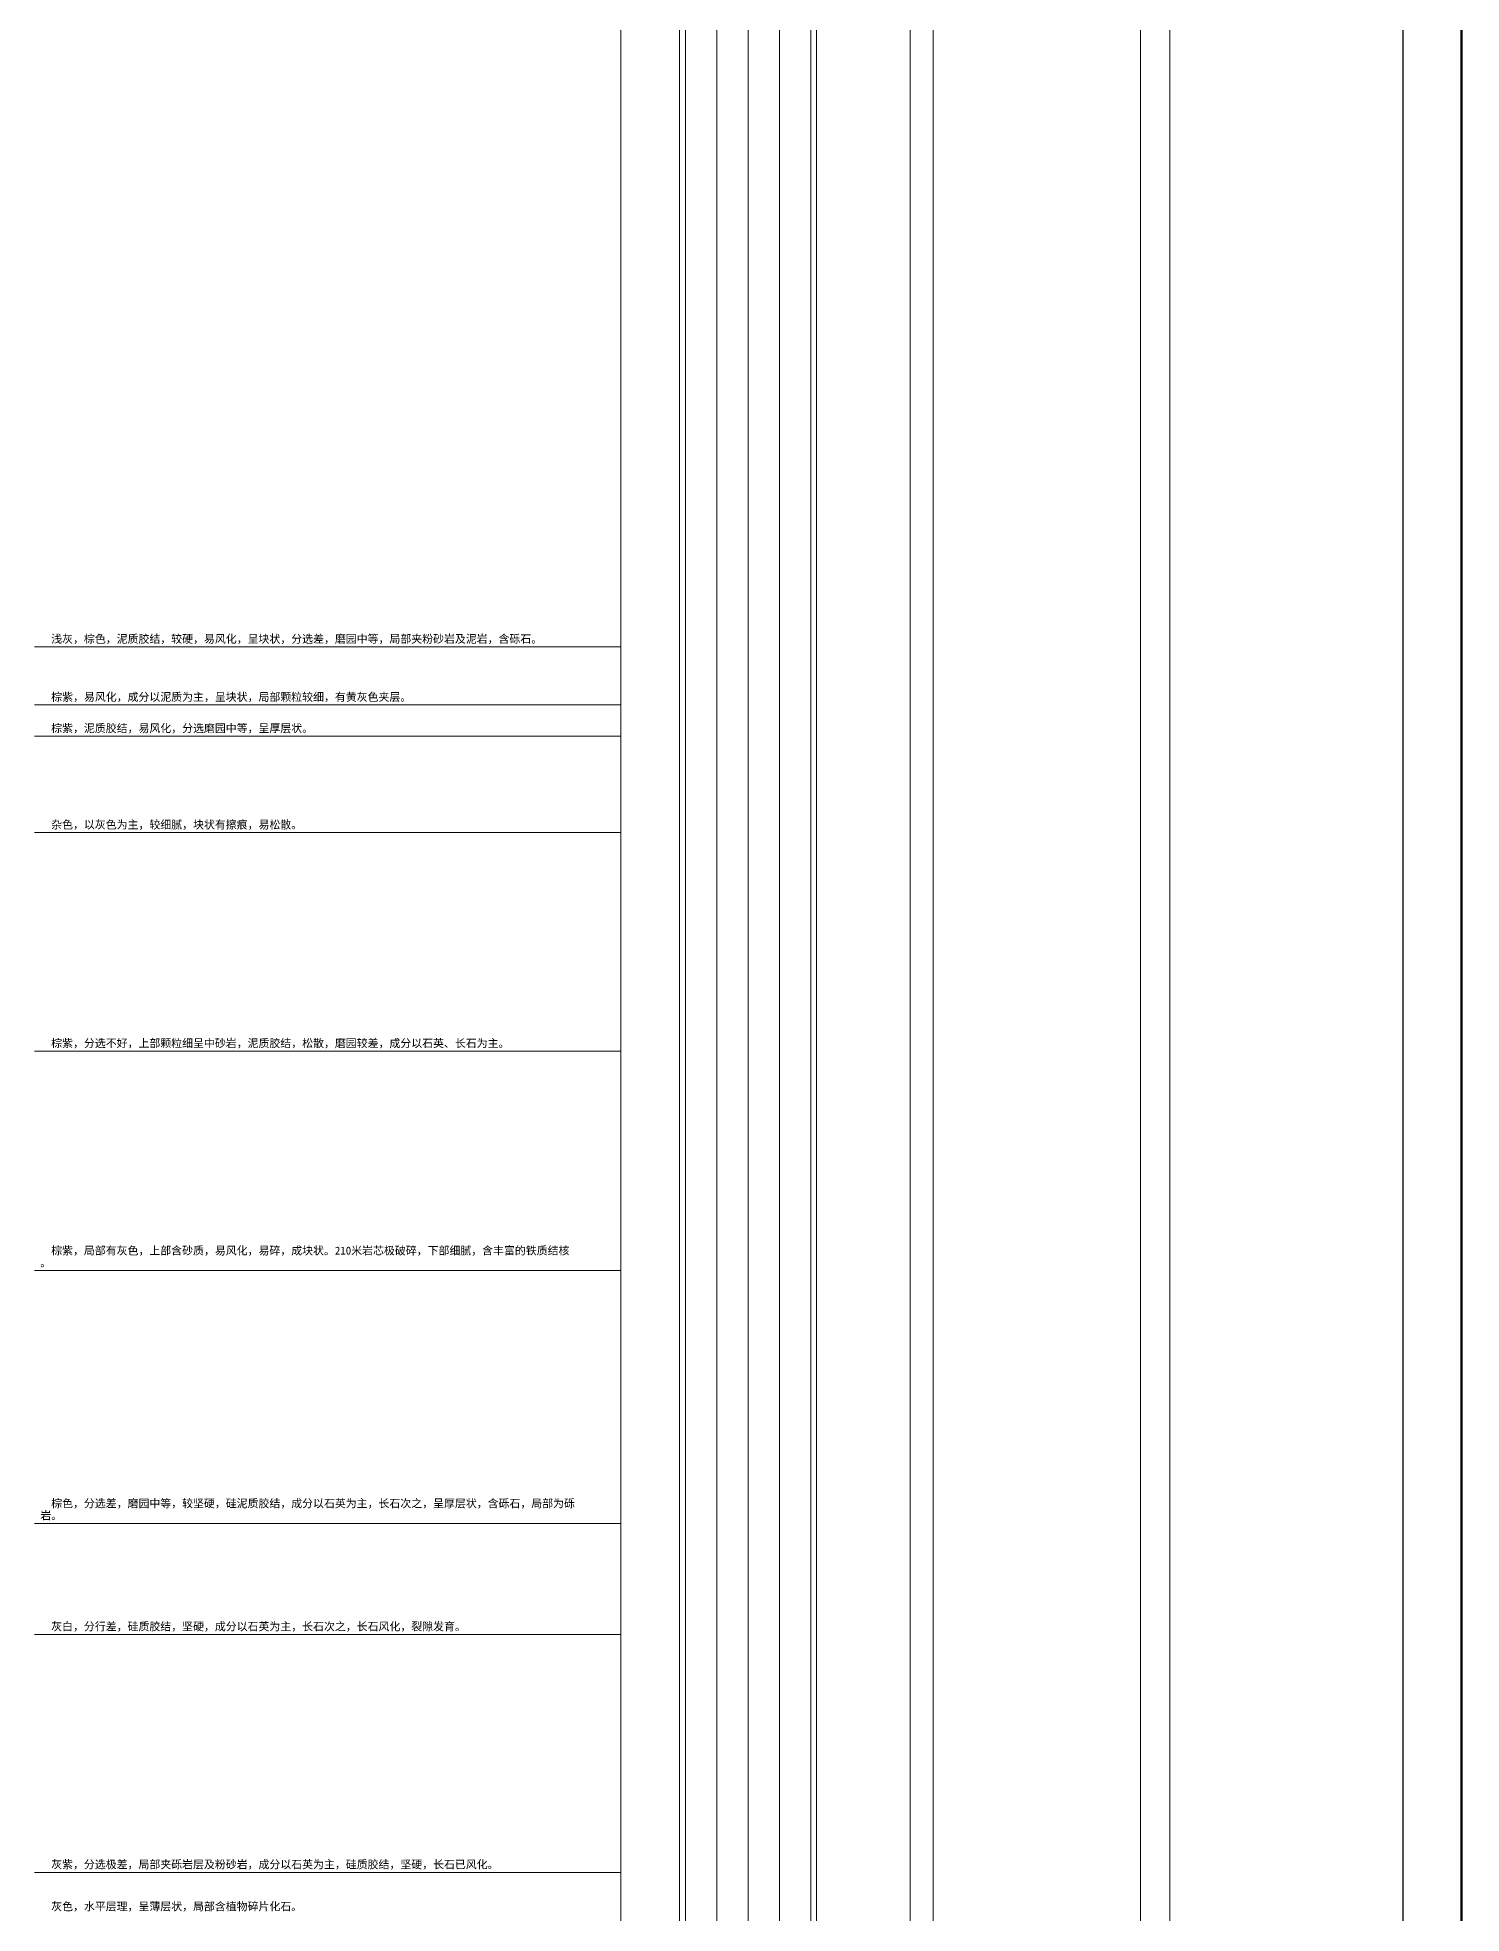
# Model space of a CAD drawing. Header units: inches. Extents: x -27 to 109, y -724 to 26.
# Drawn here: x 36 to 108.9, y -252.1 to -156.1 of the extents above; entities that cross this region are included whole.
import ezdxf

# ---------------------------------------------------------------- set-up
doc = ezdxf.new("R2010")
doc.units = ezdxf.units.IN
doc.header["$MEASUREMENT"] = 0
doc.layers.get('0').update_dxf_attribs({"lineweight": 0})
for name, color, linetype, lineweight, true_color in [('自然伽玛', 5, 'Continuous', 0, 0x0000ff), ('自然电位', 1, 'Continuous', 0, 0xff0000), ('视电阻率', 3, 'Continuous', 0, 0x00ff00)]:
    doc.layers.add(name, color=color, linetype=linetype, lineweight=lineweight, true_color=true_color)
doc.styles.add('宋体', font='')
doc.styles.get('宋体').set_extended_font_data('宋体')

msp = doc.modelspace()

# ---------------------------------------------------------------- linework, layer by layer
at = {"lineweight": 100}
msp.add_line((108.882, 26.296), (108.882, -724.212), dxfattribs=at)
at = {"lineweight": 30}
msp.add_line((105.882, 23.296), (105.882, -721.212), dxfattribs=at)
at = {"linetype": 'Continuous', "lineweight": 15}
for p, q in [((65.882, 0.896), (65.882, -693.554)), ((68.882, 0.896), (68.882, -693.554)), ((69.19, 0.896), (69.19, -693.554)), ((69.19, 0.896), (69.19, -693.554)), ((70.79, 0.896), (70.79, -693.554)), ((70.79, 0.896), (70.79, -693.554)), ((72.39, 0.896), (72.39, -693.554)), ((72.39, 0.896), (72.39, -693.554)), ((73.99, 0.896), (73.99, -693.554)), ((73.99, 0.896), (73.99, -693.554)), ((75.59, 0.896), (75.59, -693.554)), ((75.59, 0.896), (75.59, -693.554)), ((75.882, 0.896), (75.882, -693.554)), ((35.882, -187.274), (65.882, -187.274)), ((35.882, -190.244), (65.882, -190.244)), ((35.882, -191.844), (65.882, -191.844)), ((35.882, -196.774), (65.882, -196.774)), ((35.882, -207.954), (65.882, -207.954)), ((35.882, -219.174), (65.882, -219.174)), ((35.882, -232.104), (65.882, -232.104)), ((35.882, -237.784), (65.882, -237.784)), ((35.882, -249.954), (65.882, -249.954))]:
    msp.add_line(p, q, dxfattribs=at)
at = {"layer": '自然伽玛', "linetype": 'Continuous', "lineweight": 15}
msp.add_line((105.882, 0.896), (105.882, -693.554), dxfattribs=at)
at = {"layer": '自然电位', "linetype": 'Continuous', "lineweight": 15}
for p, q in [((80.682, 0.896), (80.682, -693.554)), ((93.964, 0.896), (93.964, -693.554))]:
    msp.add_line(p, q, dxfattribs=at)
at = {"layer": '视电阻率', "linetype": 'Continuous', "lineweight": 15}
for p, q in [((81.851, 0.896), (81.851, -693.554)), ((92.466, 0.896), (92.466, -693.554))]:
    msp.add_line(p, q, dxfattribs=at)

# ---------------------------------------------------------------- texts
at = {"style": '宋体'}
for s, height, p in [('  浅灰，棕色，泥质胶结，较硬，易风化，呈块状，分选差，磨园中等，局部夹粉砂岩及泥岩，含砾石。', 0.4092, (36.182, -187.074)), ('  棕紫，易风化，成分以泥质为主，呈块状，局部颗粒较细，有黄灰色夹层。', 0.4092, (36.182, -190.044)), ('  棕紫，泥质胶结，易风化，分选磨园中等，呈厚层状。', 0.4092, (36.182, -191.644)), ('  杂色，以灰色为主，较细腻，块状有擦痕，易松散。', 0.4092, (36.182, -196.574)), ('  棕紫，分选不好，上部颗粒细呈中砂岩，泥质胶结，松散，磨园较差，成分以石英、长石为主。', 0.4092, (36.182, -207.754)), ('  棕紫，局部有灰色，上部含砂质，易风化，易碎，成块状。210米岩芯极破碎，下部细腻，含丰富的铁质结核', 0.4092, (36.182, -218.36)), ('。', 0.409, (36.182, -218.974)), ('  棕色，分选差，磨园中等，较坚硬，硅泥质胶结，成分以石英为主，长石次之，呈厚层状，含砾石，局部为砾', 0.4092, (36.182, -231.29)), ('岩。', 0.4092, (36.182, -231.904)), ('  灰白，分行差，硅质胶结，坚硬，成分以石英为主，长石次之，长石风化，裂隙发育。', 0.4092, (36.182, -237.584)), ('  灰紫，分选极差，局部夹砾岩层及粉砂岩，成分以石英为主，硅质胶结，坚硬，长石已风化。', 0.4092, (36.182, -249.754)), ('  灰色，水平层理，呈薄层状，局部含植物碎片化石。', 0.4092, (36.182, -251.904))]:
    msp.add_text(s, height=height, dxfattribs=at).set_placement(p)

doc.saveas('drawing.dxf')
